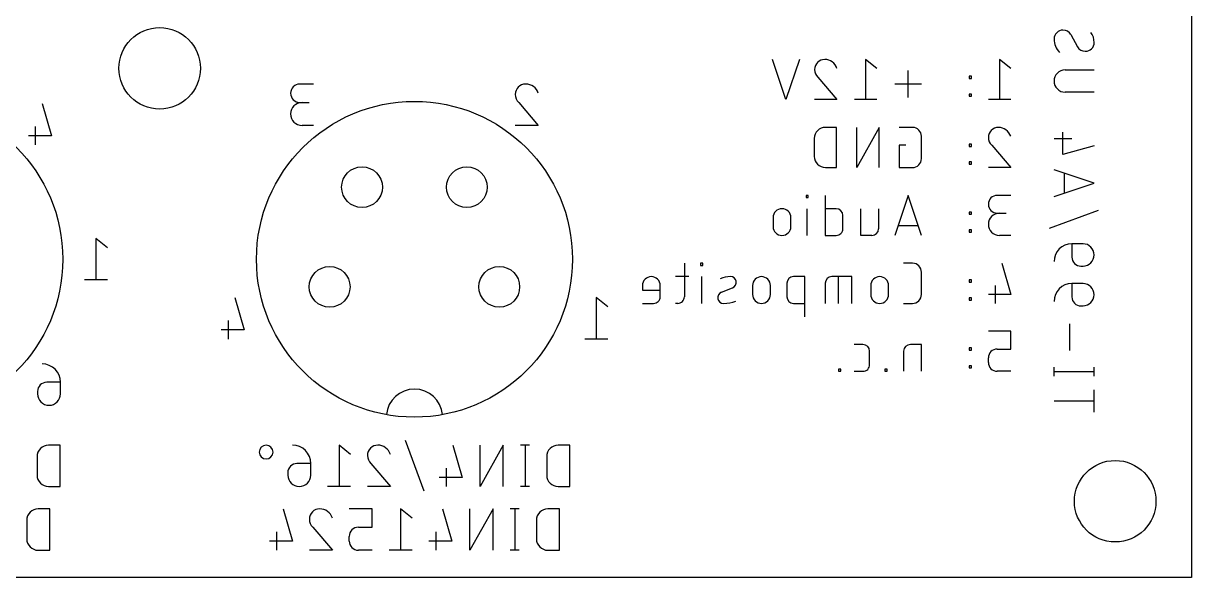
# Model space of a CAD drawing. Extents: x 0 to 83, y 0 to 84.2.
# Drawn here: x 37.15 to 83, y 0 to 21.76 of the extents above; entities that cross this region are included whole.
import ezdxf

# ---------------------------------------------------------------- set-up
doc = ezdxf.new("R2010")
doc.units = 0
for name, color, linetype in [('20', 30, 'CONTINUOUS'), ('22', 140, 'CONTINUOUS'), ('26', 253, 'CONTINUOUS')]:
    doc.layers.add(name, color=color, linetype=linetype)

msp = doc.modelspace()

# ---------------------------------------------------------------- linework, layer by layer
at = {"layer": '20'}
for p, q in [((83, 74), (83, 0)), ((83, 0), (0, 0))]:
    msp.add_line(p, q, dxfattribs=at)
for centre, radius in [((42.5, 20), 1.6), ((50.443, 15.332), 0.8), ((54.557, 15.332), 0.8), ((49.171, 11.418), 0.8), ((55.829, 11.418), 0.8), ((80, 3), 1.6)]:
    msp.add_circle(centre, radius, dxfattribs=at)
at = {"layer": '22'}
for p, q in [((48.5436, 19.3808), (48.0017, 19.3808)), ((37.8903, 18.6128), (38.2516, 17.3484)), ((48.0017, 18.6583), (48.3629, 18.6583)), ((56.5919, 18.6583), (57.3596, 17.7552)), ((37.6194, 17.7097), (37.6194, 16.9872)), ((48.5436, 17.7552), (48.092, 17.7552)), ((57.3596, 17.7552), (56.4564, 17.7552)), ((38.2516, 17.3484), (37.3484, 17.3484)), ((40.4516, 12.9516), (40, 13.3128)), ((40, 13.3128), (40, 11.6872)), ((40.4516, 11.6872), (39.5484, 11.6872)), ((45.4573, 10.9948), (45.8186, 9.7304)), ((60.0846, 10.6336), (59.633, 10.9948)), ((59.633, 10.9948), (59.633, 9.3692)), ((45.1864, 10.0917), (45.1864, 9.3692)), ((45.8186, 9.7304), (44.9154, 9.7304)), ((60.0846, 9.3692), (59.1814, 9.3692)), ((38.6116, 7.6703), (38.0697, 7.6703)), ((38.6116, 7.2188), (38.6116, 7.6703)), ((37.7084, 7.3091), (37.7084, 7.2188))]:
    msp.add_line(p, q, dxfattribs=at)
for centre in [(32.5, 12.5), (52.5, 12.5)]:
    msp.add_circle(centre, 6.2, dxfattribs=at)
for centre, radius, start, end in [((48.0017, 19.0196), 0.3612, 90, 270), ((56.8628, 18.9744), 0.4064, 90, 180), ((56.8628, 18.8587), 0.5221, 17.9446, 90.0001), ((56.893, 18.9744), 0.4365, 180.0001, 226.3965), ((48.092, 18.2068), 0.4516, 90, 270), ((37.8891, 7.6703), 0.7225, 0, 90), ((38.0697, 7.3091), 0.3612, 90, 180), ((52.5, 6.3), 1.1045, 5.1944, 174.8056), ((38.16, 7.2188), 0.4516, 180, 0)]:
    msp.add_arc(centre, radius, start, end, dxfattribs=at)
at = {"layer": '26'}
for p, q in [((78.2578, 21.3226), (78.5202, 20.8414)), ((67.0799, 18.7696), (66.555, 20.3444)), ((67.6048, 20.3444), (67.0799, 18.7696)), ((70.6436, 19.9944), (70.2061, 20.3444)), ((70.2061, 20.3444), (70.2061, 18.7696)), ((75.8984, 19.9944), (75.461, 20.3444)), ((75.461, 20.3444), (75.461, 18.7696)), ((71.8735, 18.8571), (71.8735, 19.907)), ((78.039, 19.9344), (79.1764, 19.9344)), ((68.3368, 19.6445), (69.0805, 18.7696)), ((72.3984, 19.382), (71.3485, 19.382)), ((74.3584, 19.6882), (74.2709, 19.6882)), ((74.2709, 19.6882), (74.2709, 19.6007)), ((74.2709, 19.6007), (74.3584, 19.6007)), ((74.3584, 19.6007), (74.3584, 19.6882)), ((74.3584, 18.9883), (74.2709, 18.9883)), ((74.2709, 18.9883), (74.2709, 18.9008)), ((74.2709, 18.9008), (74.3584, 18.9008)), ((74.3584, 18.9008), (74.3584, 18.9883)), ((79.1764, 19.0595), (78.039, 19.0595)), ((69.0805, 18.7696), (68.2056, 18.7696)), ((70.6436, 18.7696), (69.7687, 18.7696)), ((75.8984, 18.7696), (75.0235, 18.7696)), ((69.0637, 17.6774), (68.6263, 17.6774)), ((69.0637, 16.1026), (69.0637, 17.6774)), ((70.7311, 17.6774), (69.8562, 16.1026)), ((69.8562, 16.1026), (69.8562, 17.6774)), ((70.7311, 16.1026), (70.7311, 17.6774)), ((72.0484, 17.6774), (71.5235, 17.6774)), ((77.9516, 16.6106), (77.9516, 17.4855)), ((68.1889, 17.24), (68.1889, 16.54)), ((71.786, 16.9775), (71.5235, 16.9775)), ((71.5235, 16.9775), (71.5235, 16.1026)), ((72.3984, 16.4526), (72.3984, 17.3274)), ((74.3584, 17.0212), (74.2709, 17.0212)), ((74.2709, 17.0212), (74.2709, 16.9337)), ((74.3584, 16.9337), (74.3584, 17.0212)), ((75.1547, 16.9775), (75.8984, 16.1026)), ((78.3015, 17.2231), (77.6016, 17.2231)), ((74.2709, 16.9337), (74.3584, 16.9337)), ((79.1764, 16.9606), (77.9516, 16.6106)), ((68.6263, 16.1026), (69.0637, 16.1026)), ((71.5235, 16.1026), (72.0484, 16.1026)), ((74.3584, 16.3213), (74.2709, 16.3213)), ((74.2709, 16.3213), (74.2709, 16.2338)), ((74.2709, 16.2338), (74.3584, 16.2338)), ((74.3584, 16.2338), (74.3584, 16.3213)), ((75.8984, 16.1026), (75.0235, 16.1026)), ((79.1764, 15.485), (77.6016, 16.0099)), ((77.9953, 15.8787), (77.9953, 15.0913)), ((77.6016, 14.96), (79.1764, 15.485)), ((67.9573, 15.0104), (67.8698, 15.0104)), ((67.8698, 15.0104), (67.8698, 14.9229)), ((67.8698, 14.9229), (67.9573, 14.9229)), ((67.9573, 14.9229), (67.9573, 15.0104)), ((68.6145, 15.0104), (68.6145, 13.4356)), ((71.8735, 15.0104), (71.3485, 13.4356)), ((72.3984, 13.4356), (71.8735, 15.0104)), ((75.8984, 15.0104), (75.3735, 15.0104)), ((67.9136, 13.4356), (67.9136, 14.4855)), ((69.0519, 14.4855), (68.6145, 14.4855)), ((69.3144, 13.6981), (69.3144, 14.223)), ((70.0125, 13.4356), (70.0125, 14.4855)), ((70.7124, 14.4855), (70.7124, 13.6981)), ((74.3584, 14.3542), (74.2709, 14.3542)), ((74.2709, 14.3542), (74.2709, 14.2667)), ((74.2709, 14.2667), (74.3584, 14.2667)), ((74.3584, 14.2667), (74.3584, 14.3542)), ((75.3735, 14.3105), (75.7234, 14.3105)), ((77.4266, 13.7282), (79.3514, 14.4281)), ((66.5736, 14.1355), (66.5736, 13.7856)), ((67.2735, 13.7856), (67.2735, 14.1355)), ((71.4798, 13.8293), (72.2672, 13.8293)), ((68.6145, 13.4356), (69.0519, 13.4356)), ((70.4499, 13.4356), (70.0125, 13.4356)), ((74.3584, 13.6543), (74.2709, 13.6543)), ((74.2709, 13.6543), (74.2709, 13.5668)), ((74.2709, 13.5668), (74.3584, 13.5668)), ((74.3584, 13.5668), (74.3584, 13.6543)), ((75.8984, 13.4356), (75.461, 13.4356)), ((78.3015, 13.1088), (78.3015, 12.5839)), ((78.739, 13.1088), (78.3015, 13.1088)), ((63.0958, 12.3434), (63.0958, 11.0311)), ((63.8196, 12.3434), (63.7321, 12.3434)), ((63.7321, 12.3434), (63.7321, 12.2559)), ((63.7321, 12.2559), (63.8196, 12.2559)), ((63.8196, 12.2559), (63.8196, 12.3434)), ((72.0484, 12.3434), (71.6985, 12.3434)), ((72.3984, 11.1186), (72.3984, 11.9934)), ((75.5484, 12.3434), (75.8984, 11.1186)), ((78.6515, 12.2339), (78.739, 12.2339)), ((61.446, 11.4685), (61.446, 11.2935)), ((62.1459, 11.0311), (62.1459, 11.4685)), ((63.2708, 11.8185), (62.7458, 11.8185)), ((63.7759, 10.7686), (63.7759, 11.8185)), ((65.7706, 11.4685), (65.7706, 11.1186)), ((66.4705, 11.1186), (66.4705, 11.4685)), ((67.1165, 11.556), (67.1165, 11.0311)), ((67.8164, 11.8185), (67.379, 11.8185)), ((67.8164, 10.2437), (67.8164, 11.8185)), ((68.6177, 11.556), (68.6177, 10.7686)), ((69.6675, 11.8185), (68.8801, 11.8185)), ((69.1426, 10.7686), (69.1426, 11.8185)), ((69.6675, 10.7686), (69.6675, 11.8185)), ((70.4079, 11.4685), (70.4079, 11.1186)), ((71.1078, 11.1186), (71.1078, 11.4685)), ((74.3584, 11.6872), (74.2709, 11.6872)), ((74.2709, 11.6872), (74.2709, 11.5997)), ((74.2709, 11.5997), (74.3584, 11.5997)), ((74.3584, 11.5997), (74.3584, 11.6872)), ((75.286, 11.4685), (75.286, 10.7686)), ((78.3015, 11.5457), (78.3015, 11.0207)), ((78.739, 11.5457), (78.3015, 11.5457)), ((61.446, 11.2935), (62.1459, 11.2935)), ((64.5471, 11.206), (64.9846, 11.381)), ((75.8984, 11.1186), (75.0235, 11.1186)), ((61.446, 10.7686), (61.8834, 10.7686)), ((62.8333, 10.7686), (62.7458, 10.7686)), ((67.379, 10.7686), (67.8164, 10.7686)), ((71.6985, 10.7686), (72.0484, 10.7686)), ((74.3584, 10.9873), (74.2709, 10.9873)), ((74.2709, 10.9873), (74.2709, 10.8998)), ((74.2709, 10.8998), (74.3584, 10.8998)), ((74.3584, 10.8998), (74.3584, 10.9873)), ((78.6515, 10.6708), (78.739, 10.6708)), ((75.8984, 9.6764), (75.0235, 9.6764)), ((75.8984, 8.9765), (75.8984, 9.6764)), ((78.214, 8.916), (78.214, 9.9658)), ((70.1018, 9.1515), (69.7518, 9.1515)), ((70.3642, 8.3641), (70.3642, 8.889)), ((71.6985, 8.889), (71.6985, 8.1016)), ((72.3984, 9.1515), (71.961, 9.1515)), ((72.3984, 8.1016), (72.3984, 9.1515)), ((74.3584, 9.0202), (74.2709, 9.0202)), ((74.2709, 9.0202), (74.2709, 8.9327)), ((74.2709, 8.9327), (74.3584, 8.9327)), ((74.3584, 8.9327), (74.3584, 9.0202)), ((75.3735, 8.9765), (75.8984, 8.9765)), ((74.3584, 8.3203), (74.2709, 8.3203)), ((74.2709, 8.3203), (74.2709, 8.2328)), ((74.3584, 8.2328), (74.3584, 8.3203)), ((75.0235, 8.4516), (75.0235, 8.6265)), ((77.6016, 7.9112), (77.6016, 8.2612)), ((79.1764, 7.9112), (79.1764, 8.2612)), ((69.2265, 8.1891), (69.139, 8.1891)), ((69.139, 8.1891), (69.139, 8.1016)), ((69.139, 8.1016), (69.2265, 8.1016)), ((69.2265, 8.1016), (69.2265, 8.1891)), ((69.7518, 8.1016), (70.1018, 8.1016)), ((71.0501, 8.1891), (70.9626, 8.1891)), ((70.9626, 8.1891), (70.9626, 8.1016)), ((70.9626, 8.1016), (71.0501, 8.1016)), ((71.0501, 8.1016), (71.0501, 8.1891)), ((74.2709, 8.2328), (74.3584, 8.2328)), ((75.8984, 8.1016), (75.3735, 8.1016)), ((79.1764, 8.0862), (77.6016, 8.0862)), ((79.1764, 6.5025), (79.1764, 7.3773)), ((77.6016, 6.9399), (79.1764, 6.9399)), ((38.5927, 5.2018), (38.1411, 5.2018)), ((38.5927, 3.5762), (38.5927, 5.2018)), ((49.9955, 4.8406), (49.544, 5.2018)), ((49.544, 5.2018), (49.544, 3.5762)), ((52.8751, 3.3956), (52.1527, 5.3824)), ((54.011, 5.2018), (54.3723, 3.9374)), ((55.9875, 5.2018), (55.0844, 3.5762)), ((55.0844, 3.5762), (55.0844, 5.2018)), ((55.9875, 3.5762), (55.9875, 5.2018)), ((57.0192, 5.2018), (56.6579, 5.2018)), ((56.8385, 5.2018), (56.8385, 3.5762)), ((58.5927, 5.2018), (58.1411, 5.2018)), ((58.5927, 3.5762), (58.5927, 5.2018)), ((37.6896, 4.7502), (37.6896, 4.0278)), ((57.6896, 4.7502), (57.6896, 4.0278)), ((48.4324, 4.4793), (47.8905, 4.4793)), ((48.4324, 4.0278), (48.4324, 4.4793)), ((50.791, 4.4793), (51.5586, 3.5762)), ((53.7401, 4.2987), (53.7401, 3.5762)), ((47.5293, 4.1181), (47.5293, 4.0278)), ((54.3723, 3.9374), (53.4691, 3.9374)), ((38.1411, 3.5762), (38.5927, 3.5762)), ((49.9955, 3.5762), (49.0924, 3.5762)), ((51.5586, 3.5762), (50.6555, 3.5762)), ((57.0192, 3.5762), (56.6579, 3.5762)), ((58.1411, 3.5762), (58.5927, 3.5762)), ((38.188, 2.7018), (37.7365, 2.7018)), ((38.188, 1.0762), (38.188, 2.7018)), ((47.3539, 2.7018), (47.7151, 1.4374)), ((50.8413, 2.7018), (49.9382, 2.7018)), ((50.8413, 1.9793), (50.8413, 2.7018)), ((52.4045, 2.3406), (51.9529, 2.7018)), ((51.9529, 2.7018), (51.9529, 1.0762)), ((53.6063, 2.7018), (53.9676, 1.4374)), ((55.5828, 2.7018), (54.6797, 1.0762)), ((54.6797, 1.0762), (54.6797, 2.7018)), ((55.5828, 1.0762), (55.5828, 2.7018)), ((56.6145, 2.7018), (56.2532, 2.7018)), ((56.4339, 2.7018), (56.4339, 1.0762)), ((58.188, 2.7018), (57.7365, 2.7018)), ((58.188, 1.0762), (58.188, 2.7018)), ((37.2849, 2.2502), (37.2849, 1.5278)), ((48.5106, 1.9793), (49.2782, 1.0762)), ((50.2995, 1.9793), (50.8413, 1.9793)), ((57.2849, 2.2502), (57.2849, 1.5278)), ((47.7151, 1.4374), (46.812, 1.4374)), ((47.0829, 1.7987), (47.0829, 1.0762)), ((49.9382, 1.4374), (49.9382, 1.6181)), ((53.9676, 1.4374), (53.0645, 1.4374)), ((53.3354, 1.7987), (53.3354, 1.0762)), ((37.7365, 1.0762), (38.188, 1.0762)), ((49.2782, 1.0762), (48.3751, 1.0762)), ((50.8413, 1.0762), (50.2995, 1.0762)), ((52.4045, 1.0762), (51.5014, 1.0762)), ((56.6145, 1.0762), (56.2532, 1.0762)), ((57.7365, 1.0762), (58.188, 1.0762))]:
    msp.add_line(p, q, dxfattribs=at)
for centre, radius, start, end in [((77.9516, 21.1476), 0.35, 90, 180), ((78.3409, 21.1476), 0.7393, 179.9999, 225.2399), ((77.9516, 21.1421), 0.3554, 30.5105, 89.9998), ((78.5202, 21.0164), 0.6562, 0.0001, 36.8701), ((78.8264, 21.0218), 0.3554, 210.5103, 270), ((78.8264, 21.0164), 0.35, 270, 0), ((68.5993, 19.9507), 0.3937, 90, 180), ((68.5993, 19.8386), 0.5058, 17.945, 90), ((68.6284, 19.9507), 0.4229, 179.9999, 226.3974), ((78.039, 19.497), 0.4374, 90, 270), ((68.6263, 17.24), 0.4374, 90, 180), ((72.0484, 17.3274), 0.35, 360, 89.999), ((75.4172, 17.2837), 0.3937, 90, 180), ((75.4172, 17.1716), 0.5058, 17.945, 90), ((75.4464, 17.2837), 0.4229, 179.9999, 226.3974), ((68.6263, 16.54), 0.4374, 180, 270), ((72.0484, 16.4526), 0.35, 270, 0.0005), ((75.3735, 14.6604), 0.35, 90, 270), ((66.9236, 14.1355), 0.35, 0, 180), ((69.0519, 14.223), 0.2625, 0, 90), ((75.461, 13.873), 0.4374, 90, 270), ((66.9236, 13.7856), 0.35, 180, 0), ((69.0519, 13.6981), 0.2625, 270, 0.0007), ((70.4499, 13.6981), 0.2625, 270.0007, 0), ((78.3015, 12.4089), 0.6999, 90, 180), ((78.739, 12.6713), 0.4374, 270, 90), ((78.6515, 12.5839), 0.35, 180, 270), ((72.0484, 11.9934), 0.35, 360, 89.999), ((61.7959, 11.4685), 0.35, 0, 180), ((64.9113, 10.825), 0.9936, 90.8193, 114.2388), ((64.9003, 11.5916), 0.2268, 291.801, 90.8193), ((66.1206, 11.4685), 0.35, 0, 180), ((67.379, 11.556), 0.2625, 90, 179.9993), ((68.8801, 11.556), 0.2625, 90, 179.9993), ((70.7578, 11.4685), 0.35, 0, 180), ((78.3015, 10.8458), 0.6999, 90, 180), ((78.739, 11.1082), 0.4374, 270, 90), ((61.8834, 11.0311), 0.2625, 270, 0.0007), ((62.8333, 11.0311), 0.2625, 269.9993, 360), ((64.6314, 10.9954), 0.2268, 111.801, 270.8193), ((66.1206, 11.1186), 0.35, 180, 0), ((67.379, 11.0311), 0.2625, 180, 270), ((70.7578, 11.1186), 0.35, 180, 0), ((72.0484, 11.1186), 0.35, 270, 0.0005), ((78.6515, 11.0207), 0.35, 180, 270), ((64.6134, 12.2523), 1.4839, 270.8193, 289.7901), ((70.1018, 8.889), 0.2625, 0, 90), ((71.961, 8.889), 0.2625, 90, 179.9993), ((75.3735, 8.6265), 0.35, 90, 180), ((70.1018, 8.3641), 0.2625, 270, 0.0007), ((75.3735, 8.4516), 0.35, 180.0005, 270), ((38.1411, 4.7502), 0.4516, 90, 180), ((46.6782, 4.9309), 0.2709, 0, 180), ((47.7099, 4.4793), 0.7225, 0, 90), ((51.0619, 4.7954), 0.4064, 90, 180), ((51.0619, 4.6797), 0.5221, 17.9446, 90.0001), ((58.1411, 4.7502), 0.4516, 90, 180), ((46.6782, 4.9309), 0.2709, 180, 0), ((51.092, 4.7954), 0.4365, 180.0001, 226.3965), ((47.8905, 4.1181), 0.3612, 90, 180), ((38.1411, 4.0278), 0.4516, 180, 270), ((47.9808, 4.0278), 0.4516, 180, 0), ((58.1411, 4.0278), 0.4516, 180, 270), ((37.7365, 2.2502), 0.4516, 90, 180), ((48.7815, 2.2954), 0.4064, 90, 180), ((48.8116, 2.2954), 0.4365, 180.0001, 226.3965), ((48.7815, 2.1797), 0.5221, 17.9446, 90.0001), ((57.7365, 2.2502), 0.4516, 90, 180), ((50.2995, 1.6181), 0.3612, 90, 180), ((37.7365, 1.5278), 0.4516, 180, 270), ((50.2995, 1.4374), 0.3612, 180, 270), ((57.7365, 1.5278), 0.4516, 180, 270)]:
    msp.add_arc(centre, radius, start, end, dxfattribs=at)

doc.saveas('drawing.dxf')
